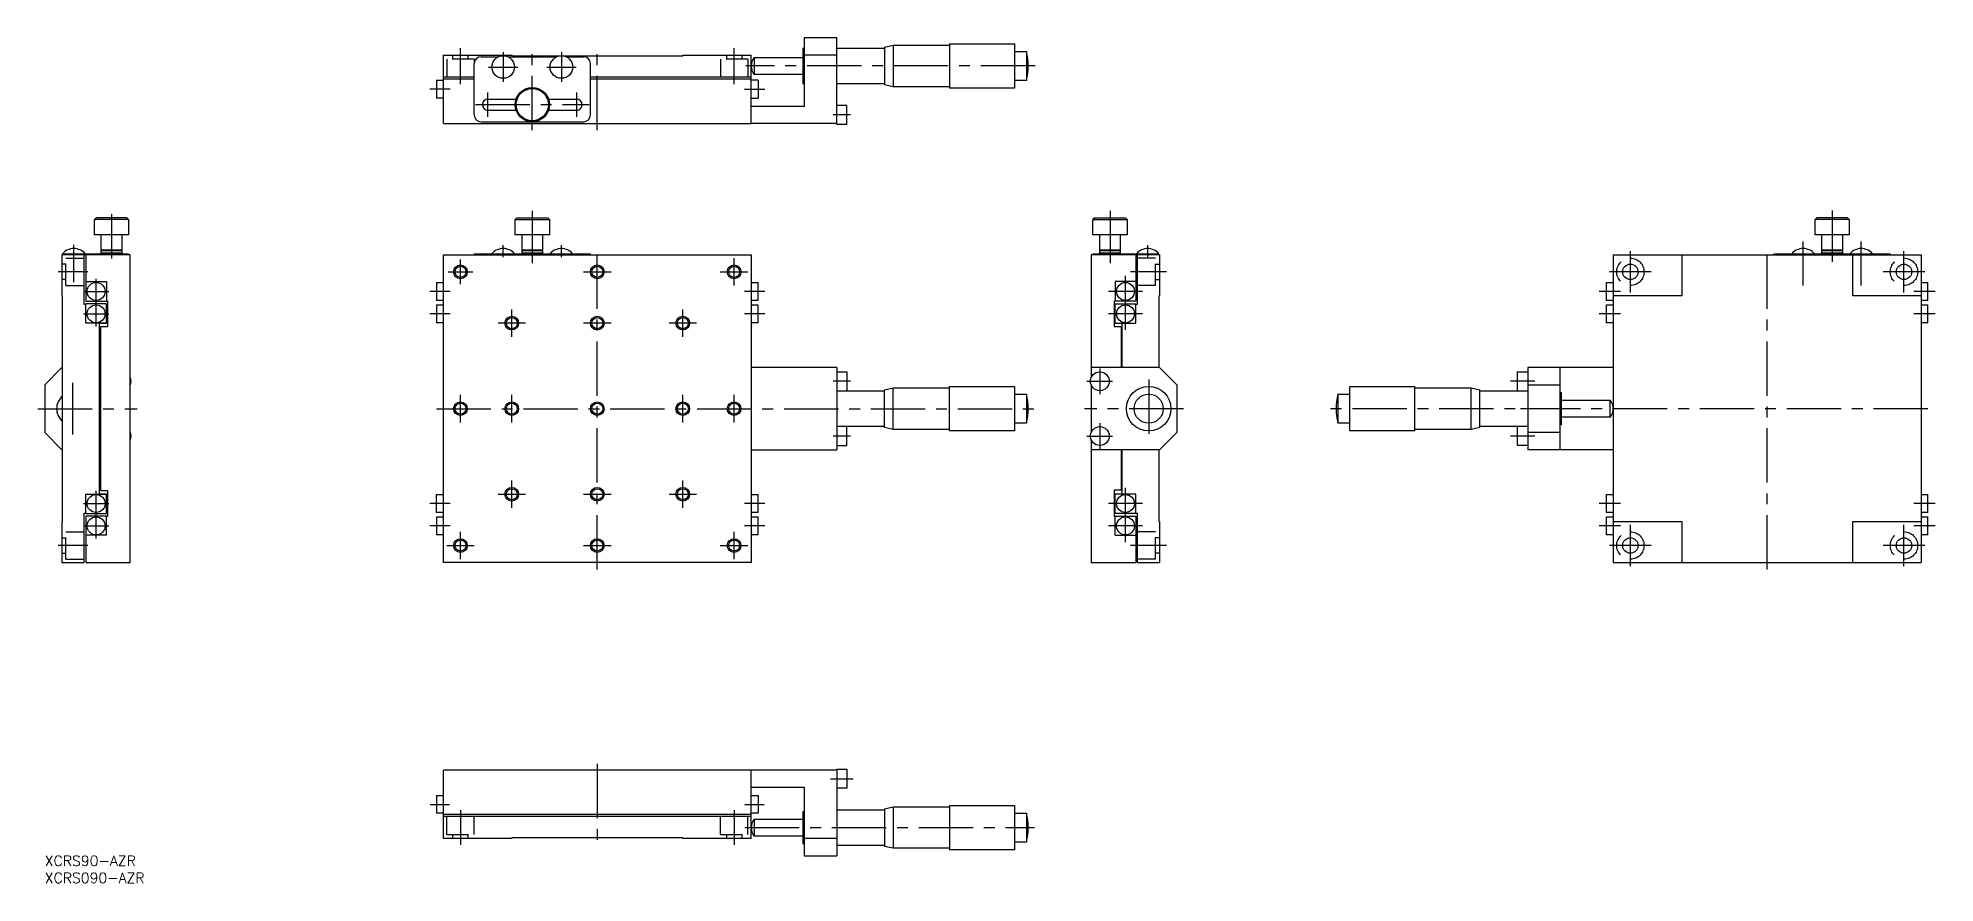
# Model space of a CAD drawing. Extents: x -2 to 553, y -8 to 239.
import ezdxf

# ---------------------------------------------------------------- set-up
doc = ezdxf.new("R2010")
doc.units = 0
doc.header["$LTSCALE"] = 0.5
doc.linetypes.add('CENTER', pattern=[50.8, 31.75, -6.35, 6.35, -6.35])
doc.linetypes.add('DASHED', pattern=[19.05, 12.7, -6.35])
for name, color, linetype in [('MSM_CENTER', 1, 'CENTER'), ('MSM_CONTINUOUS', 7, 'CONTINUOUS'), ('MSM_DASHED', 4, 'DASHED'), ('MSM_NARROW', 5, 'CONTINUOUS'), ('MSM_PART_NUMBER', 7, 'CONTINUOUS')]:
    doc.layers.add(name, color=color, linetype=linetype)
doc.styles.get("Standard").update_dxf_attribs({"font": 'txt.shx', "height": 3, "bigfont": 'bigfont.shx'})

# ---------------------------------------------------------------- blocks, each defined once
blk = doc.blocks.new('*U57')
at = {"layer": 'MSM_PART_NUMBER'}
blk.add_text('XCRS90-AZR', height=3, dxfattribs=at).set_placement((0, -3))
blk = doc.blocks.new('*U58')
at = {"layer": 'MSM_PART_NUMBER'}
blk.add_text('XCRS090-AZR', height=3, dxfattribs=at).set_placement((0, -8))

msp = doc.modelspace()

# ---------------------------------------------------------------- linework, layer by layer
at = {"layer": 'MSM_CENTER'}
for p, q in [((121.54, 225.53), (121.54, 236.03)), ((134.04, 234.83), (134.04, 226.23)), ((142.54, 212.03), (142.54, 235.83)), ((151.04, 234.83), (151.04, 226.23)), ((161.54, 212.03), (161.54, 235.83)), ((201.54, 225.53), (201.54, 236.03)), ((129.74, 230.53), (138.34, 230.53)), ((146.74, 230.53), (155.34, 230.53)), ((289.54, 230.83), (204.94, 230.83)), ((118.54, 224.03), (112.54, 224.03)), ((129.54, 215.93), (129.54, 223.13)), ((155.54, 215.93), (155.54, 223.13)), ((204.54, 224.03), (210.54, 224.03)), ((125.94, 219.53), (159.14, 219.53)), ((235.54, 216.53), (230.54, 216.53)), ((19.5, 187.55), (19.5, 174.58)), ((142.54, 188.46), (142.54, 173.16)), ((311.46, 188.46), (311.46, 173.16)), ((522.58, 188.55), (522.58, 173.58)), ((8.5, 167.62), (8.5, 178.55)), ((134.04, 174.96), (134.04, 178.47)), ((151.04, 174.96), (151.04, 178.47)), ((161.54, 83.66), (161.54, 177.66)), ((322.46, 174.96), (322.46, 178.47)), ((503.58, 83.66), (503.58, 177.66)), ((514.08, 166.62), (514.08, 179.55)), ((531.08, 166.62), (531.08, 179.55)), ((121.54, 167.01), (121.54, 174.31)), ((201.54, 166.64), (201.54, 174.69)), ((463.58, 164.58), (463.58, 176.75)), ((543.58, 164.58), (543.58, 176.75)), ((12.59, 170.66), (3.91, 170.66)), ((15, 161.22), (15, 168.65)), ((117.89, 170.66), (125.19, 170.66)), ((157.51, 170.66), (165.56, 170.66)), ((197.51, 170.66), (205.56, 170.66)), ((315.96, 153.66), (315.96, 169.66)), ((327.96, 170.66), (317.46, 170.66)), ((469.66, 170.66), (457.49, 170.66)), ((549.66, 170.66), (537.49, 170.66)), ((11.29, 164.93), (18.71, 164.93)), ((15, 154.68), (15, 162.11)), ((118.54, 164.93), (112.54, 164.93)), ((210.54, 164.93), (204.54, 164.93)), ((320.96, 164.93), (310.96, 164.93)), ((460.66, 164.93), (454.49, 164.93)), ((552.66, 164.93), (546.49, 164.93)), ((11.29, 158.39), (18.71, 158.39)), ((118.54, 158.39), (112.54, 158.39)), ((140.56, 155.66), (132.51, 155.66)), ((136.54, 151.64), (136.54, 159.69)), ((165.56, 155.66), (157.51, 155.66)), ((190.56, 155.66), (182.51, 155.66)), ((186.54, 151.64), (186.54, 159.69)), ((210.54, 158.39), (204.54, 158.39)), ((320.96, 158.39), (310.96, 158.39)), ((460.66, 158.39), (454.49, 158.39)), ((552.66, 158.39), (546.49, 158.39)), ((308.46, 142.41), (308.46, 134.91)), ((322.76, 139.16), (322.76, 122.16)), ((8.2, 123.08), (8.2, 138.25)), ((121.54, 126.64), (121.54, 134.69)), ((136.54, 126.64), (136.54, 134.69)), ((186.54, 126.64), (186.54, 134.69)), ((201.54, 126.64), (201.54, 134.69)), ((235.54, 138.66), (230.54, 138.66)), ((304.71, 138.66), (312.21, 138.66)), ((435.66, 138.66), (428.49, 138.66)), ((-2, 130.66), (27, 130.66)), ((114.54, 130.66), (289.54, 130.66)), ((332.96, 130.66), (303.96, 130.66)), ((550.58, 130.66), (375.49, 130.66)), ((445.66, 130.66), (431.49, 130.66)), ((235.54, 122.66), (230.54, 122.66)), ((304.71, 122.66), (312.21, 122.66)), ((308.46, 126.41), (308.46, 118.91)), ((435.66, 122.66), (428.49, 122.66)), ((15, 99.22), (15, 106.65)), ((132.51, 105.66), (140.56, 105.66)), ((136.54, 101.64), (136.54, 109.69)), ((157.51, 105.66), (165.56, 105.66)), ((182.51, 105.66), (190.56, 105.66)), ((186.54, 101.64), (186.54, 109.69)), ((315.96, 91.66), (315.96, 107.66)), ((11.29, 102.93), (18.71, 102.93)), ((15, 92.68), (15, 100.11)), ((118.54, 102.93), (112.54, 102.93)), ((210.54, 102.93), (204.54, 102.93)), ((320.96, 102.93), (310.96, 102.93)), ((460.66, 102.93), (454.49, 102.93)), ((552.66, 102.93), (546.49, 102.93)), ((11.29, 96.39), (18.71, 96.39)), ((118.54, 96.39), (112.54, 96.39)), ((121.54, 86.64), (121.54, 94.69)), ((201.54, 86.64), (201.54, 94.69)), ((210.54, 96.39), (204.54, 96.39)), ((320.96, 96.39), (310.96, 96.39)), ((460.66, 96.39), (454.49, 96.39)), ((463.58, 84.58), (463.58, 96.75)), ((543.58, 84.58), (543.58, 96.75)), ((552.66, 96.39), (546.49, 96.39)), ((12.59, 90.66), (3.91, 90.66)), ((117.51, 90.66), (125.56, 90.66)), ((157.51, 90.66), (165.56, 90.66)), ((197.51, 90.66), (205.56, 90.66)), ((327.96, 90.66), (317.46, 90.66)), ((469.66, 90.66), (457.49, 90.66)), ((549.66, 90.66), (537.49, 90.66)), ((161.54, 26.82), (161.54, 3.2)), ((229.72, 22.5), (236.36, 22.5)), ((112.72, 15), (118.36, 15)), ((112.72, 15), (118.36, 15)), ((121.54, 13.32), (121.54, 3.18)), ((201.54, 13.32), (201.54, 3.18)), ((204.72, 15), (210.36, 15)), ((204.72, 15), (210.36, 15)), ((204.72, 8.2), (289.36, 8.2))]:
    msp.add_line(p, q, dxfattribs=at)
at = {"layer": 'MSM_CONTINUOUS'}
for p, q in [((231.54, 239.03), (222.04, 239.03)), ((222.04, 239.03), (222.04, 219.03)), ((231.54, 213.78), (231.54, 239.03)), ((116.54, 234.03), (136.54, 234.03)), ((116.54, 214.03), (116.54, 234.03)), ((127.54, 233.53), (132.66, 233.53)), ((135.41, 233.53), (149.66, 233.53)), ((136.54, 234.03), (136.54, 233.83)), ((136.54, 233.83), (186.54, 233.83)), ((152.41, 233.53), (157.54, 233.53)), ((186.54, 234.03), (206.54, 234.03)), ((186.54, 233.83), (186.54, 234.03)), ((206.54, 214.03), (206.54, 234.03)), ((207.44, 233.33), (221.64, 233.33)), ((207.44, 233.33), (207.44, 228.33)), ((221.64, 236.08), (222.04, 236.08)), ((221.64, 236.08), (221.64, 225.58)), ((231.54, 234.03), (222.04, 234.03)), ((231.54, 236.08), (245.54, 236.08)), ((245.54, 236.33), (248.04, 236.88)), ((245.54, 236.33), (245.54, 225.33)), ((248.04, 236.88), (264.54, 236.88)), ((248.04, 236.88), (248.04, 224.78)), ((264.54, 237.33), (283.54, 237.33)), ((264.54, 237.33), (264.54, 224.33)), ((283.54, 237.33), (283.54, 224.33)), ((283.54, 235.08), (287.04, 235.08)), ((287.04, 235.08), (287.04, 226.58)), ((125.54, 227.53), (116.54, 227.53)), ((125.54, 216.53), (125.54, 231.53)), ((159.54, 216.53), (159.54, 231.53)), ((206.54, 227.53), (159.54, 227.53)), ((221.64, 228.33), (207.44, 228.33)), ((114.54, 226.65), (116.54, 226.65)), ((114.54, 226.65), (114.54, 221.4)), ((116.54, 227.03), (125.54, 227.03)), ((159.54, 227.03), (206.54, 227.03)), ((208.54, 226.65), (206.54, 226.65)), ((208.54, 226.65), (208.54, 221.4)), ((222.04, 225.58), (221.64, 225.58)), ((245.54, 225.58), (231.54, 225.58)), ((248.04, 224.78), (245.54, 225.33)), ((264.54, 224.78), (248.04, 224.78)), ((283.54, 224.33), (264.54, 224.33)), ((287.04, 226.58), (283.54, 226.58)), ((116.54, 221.4), (114.54, 221.4)), ((129.54, 221.13), (137.8, 221.13)), ((129.54, 217.93), (137.8, 217.93)), ((147.27, 221.13), (155.54, 221.13)), ((147.27, 217.93), (155.54, 217.93)), ((206.54, 221.4), (208.54, 221.4)), ((222.04, 219.03), (206.54, 219.03)), ((234.54, 219.28), (231.54, 219.28)), ((234.54, 213.78), (234.54, 219.28)), ((116.54, 214.03), (206.54, 214.03)), ((127.54, 214.53), (157.54, 214.53)), ((231.54, 214.03), (206.54, 214.03)), ((231.54, 213.78), (234.54, 213.78)), ((14.5, 185.96), (15, 186.46)), ((14.5, 181.46), (14.5, 185.96)), ((24.5, 185.96), (14.5, 185.96)), ((24, 186.46), (15, 186.46)), ((24, 186.46), (24.5, 185.96)), ((24.5, 185.96), (24.5, 181.46)), ((138.04, 186.46), (137.54, 185.96)), ((137.54, 181.46), (137.54, 185.96)), ((137.54, 185.96), (147.54, 185.96)), ((138.04, 186.46), (147.04, 186.46)), ((147.04, 186.46), (147.54, 185.96)), ((147.54, 185.96), (147.54, 181.46)), ((306.96, 186.46), (306.46, 185.96)), ((306.46, 181.46), (306.46, 185.96)), ((306.46, 185.96), (316.46, 185.96)), ((306.96, 186.46), (315.96, 186.46)), ((315.96, 186.46), (316.46, 185.96)), ((316.46, 185.96), (316.46, 181.46)), ((517.58, 185.96), (518.08, 186.46)), ((517.58, 181.46), (517.58, 185.96)), ((527.58, 185.96), (517.58, 185.96)), ((527.08, 186.46), (518.08, 186.46)), ((527.08, 186.46), (527.58, 185.96)), ((527.58, 185.96), (527.58, 181.46)), ((24.5, 181.46), (14.5, 181.46)), ((16.5, 176.96), (16.5, 181.46)), ((22.5, 181.46), (22.5, 176.96)), ((147.54, 181.46), (137.54, 181.46)), ((139.54, 176.96), (139.54, 181.46)), ((145.54, 181.46), (145.54, 176.96)), ((316.46, 181.46), (306.46, 181.46)), ((308.46, 176.96), (308.46, 181.46)), ((314.46, 181.46), (314.46, 176.96)), ((527.58, 181.46), (517.58, 181.46)), ((519.58, 176.96), (519.58, 181.46)), ((525.58, 181.46), (525.58, 176.96)), ((25, 175.66), (5, 175.66)), ((5, 175.66), (5, 163.66)), ((5.2, 175.96), (24.5, 175.96)), ((5.5, 175.66), (5.5, 175.96)), ((11.5, 161.16), (11.5, 175.66)), ((12, 175.66), (12, 162.06)), ((16.5, 176.76), (16.7, 176.96)), ((22.5, 176.96), (16.5, 176.96)), ((16.5, 176.16), (16.5, 176.76)), ((22.5, 176.76), (16.5, 176.76)), ((16.7, 175.96), (16.5, 176.16)), ((22.5, 176.16), (16.5, 176.16)), ((22.3, 176.96), (22.5, 176.76)), ((22.5, 176.16), (22.3, 175.96)), ((22.5, 176.76), (22.5, 176.16)), ((24.5, 175.66), (24.5, 175.96)), ((25, 85.66), (25, 175.66)), ((116.54, 175.66), (206.54, 175.66)), ((116.54, 85.66), (116.54, 175.66)), ((125.54, 175.96), (159.54, 175.96)), ((125.54, 175.96), (125.54, 175.66)), ((139.54, 176.76), (139.74, 176.96)), ((145.54, 176.96), (139.54, 176.96)), ((139.54, 176.16), (139.54, 176.76)), ((145.54, 176.76), (139.54, 176.76)), ((139.74, 175.96), (139.54, 176.16)), ((145.54, 176.16), (139.54, 176.16)), ((145.34, 176.96), (145.54, 176.76)), ((145.54, 176.16), (145.34, 175.96)), ((145.54, 176.76), (145.54, 176.16)), ((159.54, 175.66), (159.54, 175.96)), ((206.54, 175.66), (206.54, 85.66)), ((325.96, 175.66), (305.96, 175.66)), ((305.96, 175.66), (305.96, 139.81)), ((306.46, 175.96), (325.76, 175.96)), ((306.46, 175.96), (306.46, 175.66)), ((308.46, 176.76), (308.66, 176.96)), ((314.46, 176.96), (308.46, 176.96)), ((308.46, 176.16), (308.46, 176.76)), ((314.46, 176.76), (308.46, 176.76)), ((308.66, 175.96), (308.46, 176.16)), ((314.46, 176.16), (308.46, 176.16)), ((314.26, 176.96), (314.46, 176.76)), ((314.46, 176.16), (314.26, 175.96)), ((314.46, 176.76), (314.46, 176.16)), ((318.96, 175.66), (318.96, 162.06)), ((319.46, 161.16), (319.46, 175.66)), ((325.46, 175.66), (325.46, 175.96)), ((325.96, 175.66), (325.96, 163.66)), ((458.58, 175.66), (458.58, 154.56)), ((458.58, 175.66), (548.58, 175.66)), ((458.58, 175.66), (458.58, 85.66)), ((478.58, 175.66), (478.58, 163.66)), ((505.58, 175.66), (505.58, 175.96)), ((505.58, 175.96), (539.58, 175.96)), ((519.58, 176.76), (519.78, 176.96)), ((525.58, 176.96), (519.58, 176.96)), ((519.58, 176.16), (519.58, 176.76)), ((525.58, 176.76), (519.58, 176.76)), ((519.78, 175.96), (519.58, 176.16)), ((525.58, 176.16), (519.58, 176.16)), ((525.38, 176.96), (525.58, 176.76)), ((525.58, 176.16), (525.38, 175.96)), ((525.58, 176.76), (525.58, 176.16)), ((528.58, 163.66), (528.58, 175.66)), ((539.58, 175.66), (539.58, 175.96)), ((548.58, 175.66), (548.58, 85.66)), ((12, 167.86), (18, 167.86)), ((18, 167.86), (18, 162.06)), ((114.54, 167.56), (116.54, 167.56)), ((114.54, 167.56), (114.54, 162.31)), ((206.54, 167.56), (208.54, 167.56)), ((208.54, 162.31), (208.54, 167.56)), ((312.96, 167.86), (312.96, 162.06)), ((318.96, 167.86), (312.96, 167.86)), ((456.58, 167.56), (458.58, 167.56)), ((456.58, 162.31), (456.58, 167.56)), ((548.58, 167.56), (550.58, 167.56)), ((550.58, 162.31), (550.58, 167.56)), ((5.2, 163.66), (5, 163.66)), ((5.2, 97.66), (5.2, 163.66)), ((12, 161.16), (11.5, 161.16)), ((12, 162.06), (18, 162.06)), ((18, 161.26), (12, 161.26)), ((12, 155.66), (12, 161.26)), ((18, 162.16), (18.3, 162.16)), ((18, 155.66), (18, 161.26)), ((18.3, 162.16), (18.3, 154.56)), ((116.54, 162.31), (114.54, 162.31)), ((114.54, 161.02), (116.54, 161.02)), ((114.54, 161.02), (114.54, 155.77)), ((208.54, 162.31), (206.54, 162.31)), ((206.54, 161.02), (208.54, 161.02)), ((208.54, 155.77), (208.54, 161.02)), ((312.66, 162.16), (312.66, 154.66)), ((312.66, 162.16), (312.96, 162.16)), ((318.96, 162.06), (312.96, 162.06)), ((312.96, 155.66), (312.96, 161.26)), ((312.96, 161.26), (318.96, 161.26)), ((318.96, 155.66), (318.96, 161.26)), ((319.46, 161.16), (318.96, 161.16)), ((325.76, 163.66), (325.76, 142.66)), ((325.96, 163.66), (325.76, 163.66)), ((458.58, 162.31), (456.58, 162.31)), ((456.58, 161.02), (458.58, 161.02)), ((456.58, 155.77), (456.58, 161.02)), ((478.58, 163.66), (458.58, 163.66)), ((548.58, 163.66), (528.58, 163.66)), ((550.58, 162.31), (548.58, 162.31)), ((548.58, 161.02), (550.58, 161.02)), ((550.58, 155.77), (550.58, 161.02)), ((18, 155.66), (12, 155.66)), ((16, 105.66), (16, 155.66)), ((16, 155.66), (18, 155.66)), ((116.54, 155.77), (114.54, 155.77)), ((208.54, 155.77), (206.54, 155.77)), ((312.96, 155.66), (318.96, 155.66)), ((314.96, 142.66), (314.96, 155.66)), ((458.58, 155.77), (456.58, 155.77)), ((550.58, 155.77), (548.58, 155.77)), ((16.3, 154.56), (16.3, 106.76)), ((18.3, 154.56), (16.3, 154.56)), ((312.66, 154.66), (314.66, 154.66)), ((314.66, 154.66), (314.66, 142.66)), ((0, 137.66), (5, 142.66)), ((5.2, 142.66), (5, 142.66)), ((16.3, 142.66), (16, 142.66)), ((231.54, 142.66), (206.54, 142.66)), ((231.54, 142.66), (231.54, 118.66)), ((231.54, 141.41), (234.54, 141.41)), ((234.54, 141.41), (234.54, 135.91)), ((325.96, 142.66), (305.96, 142.66)), ((330.96, 137.66), (325.96, 142.66)), ((430.58, 141.41), (433.58, 141.41)), ((430.58, 135.91), (430.58, 141.41)), ((433.58, 142.66), (433.58, 118.66)), ((458.58, 142.66), (433.58, 142.66)), ((443.08, 118.66), (443.08, 142.66)), ((0, 137.66), (0, 123.66)), ((231.54, 135.91), (245.54, 135.91)), ((245.54, 136.16), (248.04, 136.71)), ((245.54, 125.16), (245.54, 136.16)), ((248.04, 136.71), (264.54, 136.71)), ((248.04, 124.61), (248.04, 136.71)), ((264.54, 137.16), (283.54, 137.16)), ((264.54, 124.16), (264.54, 137.16)), ((283.54, 137.16), (283.54, 124.16)), ((283.54, 134.91), (287.04, 134.91)), ((287.04, 134.91), (287.04, 126.41)), ((305.96, 137.52), (305.96, 123.81)), ((330.96, 137.66), (330.96, 123.66)), ((378.08, 134.91), (381.58, 134.91)), ((378.08, 134.91), (378.08, 126.41)), ((381.58, 137.16), (400.58, 137.16)), ((381.58, 124.16), (381.58, 137.16)), ((400.58, 124.16), (400.58, 137.16)), ((400.58, 136.71), (417.08, 136.71)), ((417.08, 136.71), (419.58, 136.16)), ((417.08, 124.61), (417.08, 136.71)), ((419.58, 125.16), (419.58, 136.16)), ((419.58, 135.91), (433.58, 135.91)), ((433.58, 137.66), (443.08, 137.66)), ((443.08, 135.41), (443.48, 135.41)), ((443.48, 125.91), (443.48, 135.41)), ((443.48, 133.16), (457.68, 133.16)), ((457.68, 128.16), (457.68, 133.16)), ((457.68, 128.16), (443.48, 128.16)), ((5, 118.66), (0, 123.66)), ((245.54, 125.41), (231.54, 125.41)), ((234.54, 119.91), (234.54, 125.41)), ((248.04, 124.61), (245.54, 125.16)), ((264.54, 124.61), (248.04, 124.61)), ((283.54, 124.16), (264.54, 124.16)), ((287.04, 126.41), (283.54, 126.41)), ((325.96, 118.66), (330.96, 123.66)), ((381.58, 126.41), (378.08, 126.41)), ((400.58, 124.16), (381.58, 124.16)), ((417.08, 124.61), (400.58, 124.61)), ((419.58, 125.16), (417.08, 124.61)), ((433.58, 125.41), (419.58, 125.41)), ((430.58, 119.91), (430.58, 125.41)), ((443.08, 123.66), (433.58, 123.66)), ((443.48, 125.91), (443.08, 125.91)), ((5.2, 118.66), (5, 118.66)), ((16.3, 118.66), (16, 118.66)), ((206.54, 118.66), (231.54, 118.66)), ((231.54, 119.91), (234.54, 119.91)), ((305.96, 121.52), (305.96, 85.66)), ((325.96, 118.66), (305.96, 118.66)), ((314.66, 118.66), (314.66, 106.86)), ((314.96, 105.66), (314.96, 118.66)), ((325.76, 118.66), (325.76, 97.66)), ((433.58, 119.91), (430.58, 119.91)), ((458.58, 118.66), (433.58, 118.66)), ((12, 105.66), (18, 105.66)), ((12, 100.06), (12, 105.66)), ((18, 105.66), (16, 105.66)), ((16.3, 106.76), (18.3, 106.76)), ((18, 100.06), (18, 105.66)), ((18.3, 106.76), (18.3, 99.16)), ((114.54, 105.56), (116.54, 105.56)), ((114.54, 100.31), (114.54, 105.56)), ((206.54, 105.56), (208.54, 105.56)), ((208.54, 100.31), (208.54, 105.56)), ((312.66, 106.86), (312.66, 99.16)), ((314.66, 106.86), (312.66, 106.86)), ((312.96, 100.06), (312.96, 105.66)), ((318.96, 105.66), (312.96, 105.66)), ((318.96, 100.06), (318.96, 105.66)), ((456.58, 105.56), (458.58, 105.56)), ((456.58, 100.31), (456.58, 105.56)), ((458.58, 106.76), (458.58, 85.66)), ((548.58, 105.56), (550.58, 105.56)), ((550.58, 100.31), (550.58, 105.56)), ((11.5, 85.66), (11.5, 100.16)), ((11.5, 100.16), (12, 100.16)), ((12, 100.06), (18, 100.06)), ((116.54, 100.31), (114.54, 100.31)), ((208.54, 100.31), (206.54, 100.31)), ((318.96, 100.06), (312.96, 100.06)), ((318.96, 100.16), (319.46, 100.16)), ((319.46, 85.66), (319.46, 100.16)), ((458.58, 100.31), (456.58, 100.31)), ((550.58, 100.31), (548.58, 100.31)), ((5, 97.66), (5, 85.66)), ((5, 97.66), (5.2, 97.66)), ((12, 99.26), (12, 85.66)), ((18, 99.26), (12, 99.26)), ((18, 93.66), (18, 99.26)), ((18.3, 99.16), (18, 99.16)), ((114.54, 99.02), (116.54, 99.02)), ((114.54, 99.02), (114.54, 93.77)), ((206.54, 99.02), (208.54, 99.02)), ((208.54, 93.77), (208.54, 99.02)), ((312.96, 99.16), (312.66, 99.16)), ((312.96, 93.66), (312.96, 99.26)), ((312.96, 99.26), (318.96, 99.26)), ((318.96, 99.26), (318.96, 85.66)), ((325.76, 97.66), (325.96, 97.66)), ((325.96, 97.66), (325.96, 85.66)), ((456.58, 99.02), (458.58, 99.02)), ((456.58, 93.77), (456.58, 99.02)), ((458.58, 97.66), (478.58, 97.66)), ((478.58, 97.66), (478.58, 85.66)), ((528.58, 85.66), (528.58, 97.66)), ((528.58, 97.66), (548.58, 97.66)), ((548.58, 99.02), (550.58, 99.02)), ((550.58, 93.77), (550.58, 99.02)), ((18, 93.66), (12, 93.66)), ((116.54, 93.77), (114.54, 93.77)), ((208.54, 93.77), (206.54, 93.77)), ((312.96, 93.66), (318.96, 93.66)), ((458.58, 93.77), (456.58, 93.77)), ((550.58, 93.77), (548.58, 93.77)), ((5, 85.66), (11.5, 85.66)), ((12, 85.66), (25, 85.66)), ((206.54, 85.66), (116.54, 85.66)), ((305.96, 85.66), (318.96, 85.66)), ((319.46, 85.66), (325.96, 85.66)), ((458.58, 85.66), (548.58, 85.66)), ((231.54, 25), (116.54, 25)), ((116.54, 5), (116.54, 25)), ((206.54, 5), (206.54, 25)), ((231.54, 25.25), (234.54, 25.25)), ((231.54, 25.25), (231.54, 0)), ((234.54, 25.25), (234.54, 19.75)), ((114.54, 17.63), (116.54, 17.63)), ((114.54, 17.63), (114.54, 12.38)), ((114.54, 17.63), (114.54, 12.38)), ((206.54, 20), (222.04, 20)), ((206.54, 17.63), (208.54, 17.63)), ((208.54, 17.63), (208.54, 12.38)), ((208.54, 17.63), (208.54, 12.38)), ((222.04, 20), (222.04, 0)), ((234.54, 19.75), (231.54, 19.75)), ((116.54, 12.38), (114.54, 12.38)), ((206.54, 12), (116.54, 12)), ((206.54, 12), (116.54, 12)), ((206.54, 11.5), (116.54, 11.5)), ((208.54, 12.38), (206.54, 12.38)), ((221.64, 12.95), (222.04, 12.95)), ((221.64, 12.95), (221.64, 3.45)), ((231.54, 13.45), (245.54, 13.45)), ((245.54, 13.7), (248.04, 14.25)), ((245.54, 13.7), (245.54, 2.7)), ((248.04, 14.25), (264.54, 14.25)), ((248.04, 14.25), (248.04, 2.15)), ((264.54, 14.7), (283.54, 14.7)), ((264.54, 14.7), (264.54, 1.7)), ((283.54, 14.7), (283.54, 1.7)), ((283.54, 12.45), (287.04, 12.45)), ((287.04, 12.45), (287.04, 3.95)), ((207.44, 10.7), (221.64, 10.7)), ((207.44, 10.7), (207.44, 5.7)), ((221.64, 5.7), (207.44, 5.7)), ((136.54, 5), (116.54, 5)), ((186.54, 5.2), (136.54, 5.2)), ((136.54, 5.2), (136.54, 5)), ((186.54, 5), (186.54, 5.2)), ((206.54, 5), (186.54, 5)), ((222.04, 3.45), (221.64, 3.45)), ((231.54, 5), (222.04, 5)), ((222.04, 0), (231.54, 0)), ((245.54, 2.95), (231.54, 2.95)), ((248.04, 2.15), (245.54, 2.7)), ((264.54, 2.15), (248.04, 2.15)), ((283.54, 1.7), (264.54, 1.7)), ((287.04, 3.95), (283.54, 3.95))]:
    msp.add_line(p, q, dxfattribs=at)
for centre, radius in [((134.04, 230.53), 3.3), ((151.04, 230.53), 3.3), ((142.54, 219.53), 5), ((142.54, 219.53), 4.7), ((121.54, 170.66), 1.62), ((161.54, 170.66), 1.62), ((201.54, 170.66), 1.62), ((463.58, 170.66), 2.25), ((543.58, 170.66), 2.25), ((15, 164.93), 2.63), ((315.96, 164.93), 2.62), ((15, 158.39), 2.62), ((315.96, 158.39), 2.62), ((136.54, 155.66), 1.62), ((161.54, 155.66), 1.62), ((186.54, 155.66), 1.62), ((308.46, 138.66), 2.75), ((322.76, 130.66), 6.5), ((322.76, 130.66), 4.25), ((121.54, 130.66), 1.62), ((136.54, 130.66), 1.62), ((161.54, 130.66), 1.62), ((186.54, 130.66), 1.62), ((201.54, 130.66), 1.62), ((308.46, 122.66), 2.75), ((15, 102.93), 2.62), ((136.54, 105.66), 1.62), ((161.54, 105.66), 1.62), ((186.54, 105.66), 1.62), ((315.96, 102.93), 2.62), ((15, 96.39), 2.63), ((315.96, 96.39), 2.63), ((121.54, 90.66), 1.62), ((161.54, 90.66), 1.62), ((201.54, 90.66), 1.62), ((463.58, 90.66), 2.25), ((543.58, 90.66), 2.25)]:
    msp.add_circle(centre, radius, dxfattribs=at)
for centre, radius, start, end in [((127.54, 231.53), 2, 90, 180), ((157.54, 231.53), 2, 360, 90), ((210.46, 230.83), 3.92, 140.4022, 219.5978), ((269.23, 230.83), 18.31, 346.5803, 13.4197), ((127.54, 216.53), 2, 180, 270), ((129.54, 219.53), 1.6, 90, 270), ((155.54, 219.53), 1.6, 270, 90), ((157.54, 216.53), 2, 270, 360), ((8.5, 173.08), 4.38, 41.1121, 138.8879), ((134.04, 173.09), 4.37, 41.0348, 138.9652), ((151.04, 173.09), 4.37, 41.0348, 138.9652), ((322.46, 173.09), 4.37, 41.0348, 138.9652), ((514.08, 173.08), 4.38, 41.1121, 138.8879), ((531.08, 173.08), 4.38, 41.1121, 138.8879), ((22.5, 138.66), 2.75, 335.38, 24.62), ((8.2, 130.66), 4.75, 129.1667, 230.8333), ((269.23, 130.66), 18.31, 346.5803, 13.4197), ((395.89, 130.66), 18.31, 166.5803, 193.4197), ((454.66, 130.66), 3.92, 320.4022, 39.5978), ((22.5, 122.66), 2.75, 335.38, 24.62), ((269.23, 8.2), 18.31, 346.5803, 13.4197), ((210.46, 8.2), 3.92, 140.4022, 219.5978)]:
    msp.add_arc(centre, radius, start, end, dxfattribs=at)
at = {"layer": 'MSM_DASHED'}
for p, q in [((119.29, 232.83), (119.29, 234.03)), ((123.79, 232.83), (123.79, 234.03)), ((199.29, 234.03), (199.29, 232.83)), ((203.79, 234.03), (203.79, 232.83)), ((117.54, 232.83), (117.54, 227.53)), ((125.54, 232.83), (117.54, 232.83)), ((125.54, 232.83), (125.54, 231.53)), ((197.54, 232.83), (197.54, 227.53)), ((205.54, 232.83), (197.54, 232.83)), ((205.54, 232.83), (205.54, 227.53)), ((6.2, 172.91), (5, 172.91)), ((6.2, 174.66), (11.5, 174.66)), ((6.2, 166.66), (6.2, 174.66)), ((324.76, 174.66), (319.46, 174.66)), ((324.76, 166.66), (324.76, 174.66)), ((324.76, 172.91), (325.96, 172.91)), ((6.2, 168.41), (5, 168.41)), ((6.2, 166.66), (11.5, 166.66)), ((324.76, 166.66), (319.46, 166.66)), ((324.76, 168.41), (325.96, 168.41)), ((6.2, 94.66), (11.5, 94.66)), ((6.2, 86.66), (6.2, 94.66)), ((324.76, 94.66), (319.46, 94.66)), ((324.76, 86.66), (324.76, 94.66)), ((5, 92.91), (6.2, 92.91)), ((325.96, 92.91), (324.76, 92.91)), ((5, 88.41), (6.2, 88.41)), ((6.2, 86.66), (11.5, 86.66)), ((324.76, 86.66), (319.46, 86.66)), ((325.96, 88.41), (324.76, 88.41)), ((117.54, 6.2), (117.54, 11.5)), ((125.54, 6.2), (125.54, 11.5)), ((197.54, 6.2), (197.54, 11.5)), ((205.54, 6.2), (205.54, 11.5)), ((117.54, 6.2), (125.54, 6.2)), ((119.29, 5), (119.29, 6.2)), ((123.79, 5), (123.79, 6.2)), ((197.54, 6.2), (205.54, 6.2)), ((199.29, 6.2), (199.29, 5)), ((203.79, 6.2), (203.79, 5))]:
    msp.add_line(p, q, dxfattribs=at)
for centre in [(463.58, 170.66), (543.58, 170.66), (463.58, 90.66), (543.58, 90.66)]:
    msp.add_circle(centre, 4, dxfattribs=at)
at = {"layer": 'MSM_NARROW'}
for centre in [(121.54, 170.66), (161.54, 170.66), (201.54, 170.66), (136.54, 155.66), (161.54, 155.66), (186.54, 155.66), (121.54, 130.66), (136.54, 130.66), (161.54, 130.66), (186.54, 130.66), (201.54, 130.66), (136.54, 105.66), (161.54, 105.66), (186.54, 105.66), (121.54, 90.66), (161.54, 90.66), (201.54, 90.66)]:
    msp.add_circle(centre, 2, dxfattribs=at)

# ---------------------------------------------------------------- block references
at = {"layer": 'MSM_CONTINUOUS'}
for name in ['*U57', '*U58']:
    msp.add_blockref(name, (0, 0), dxfattribs=at)

doc.saveas('drawing.dxf')
